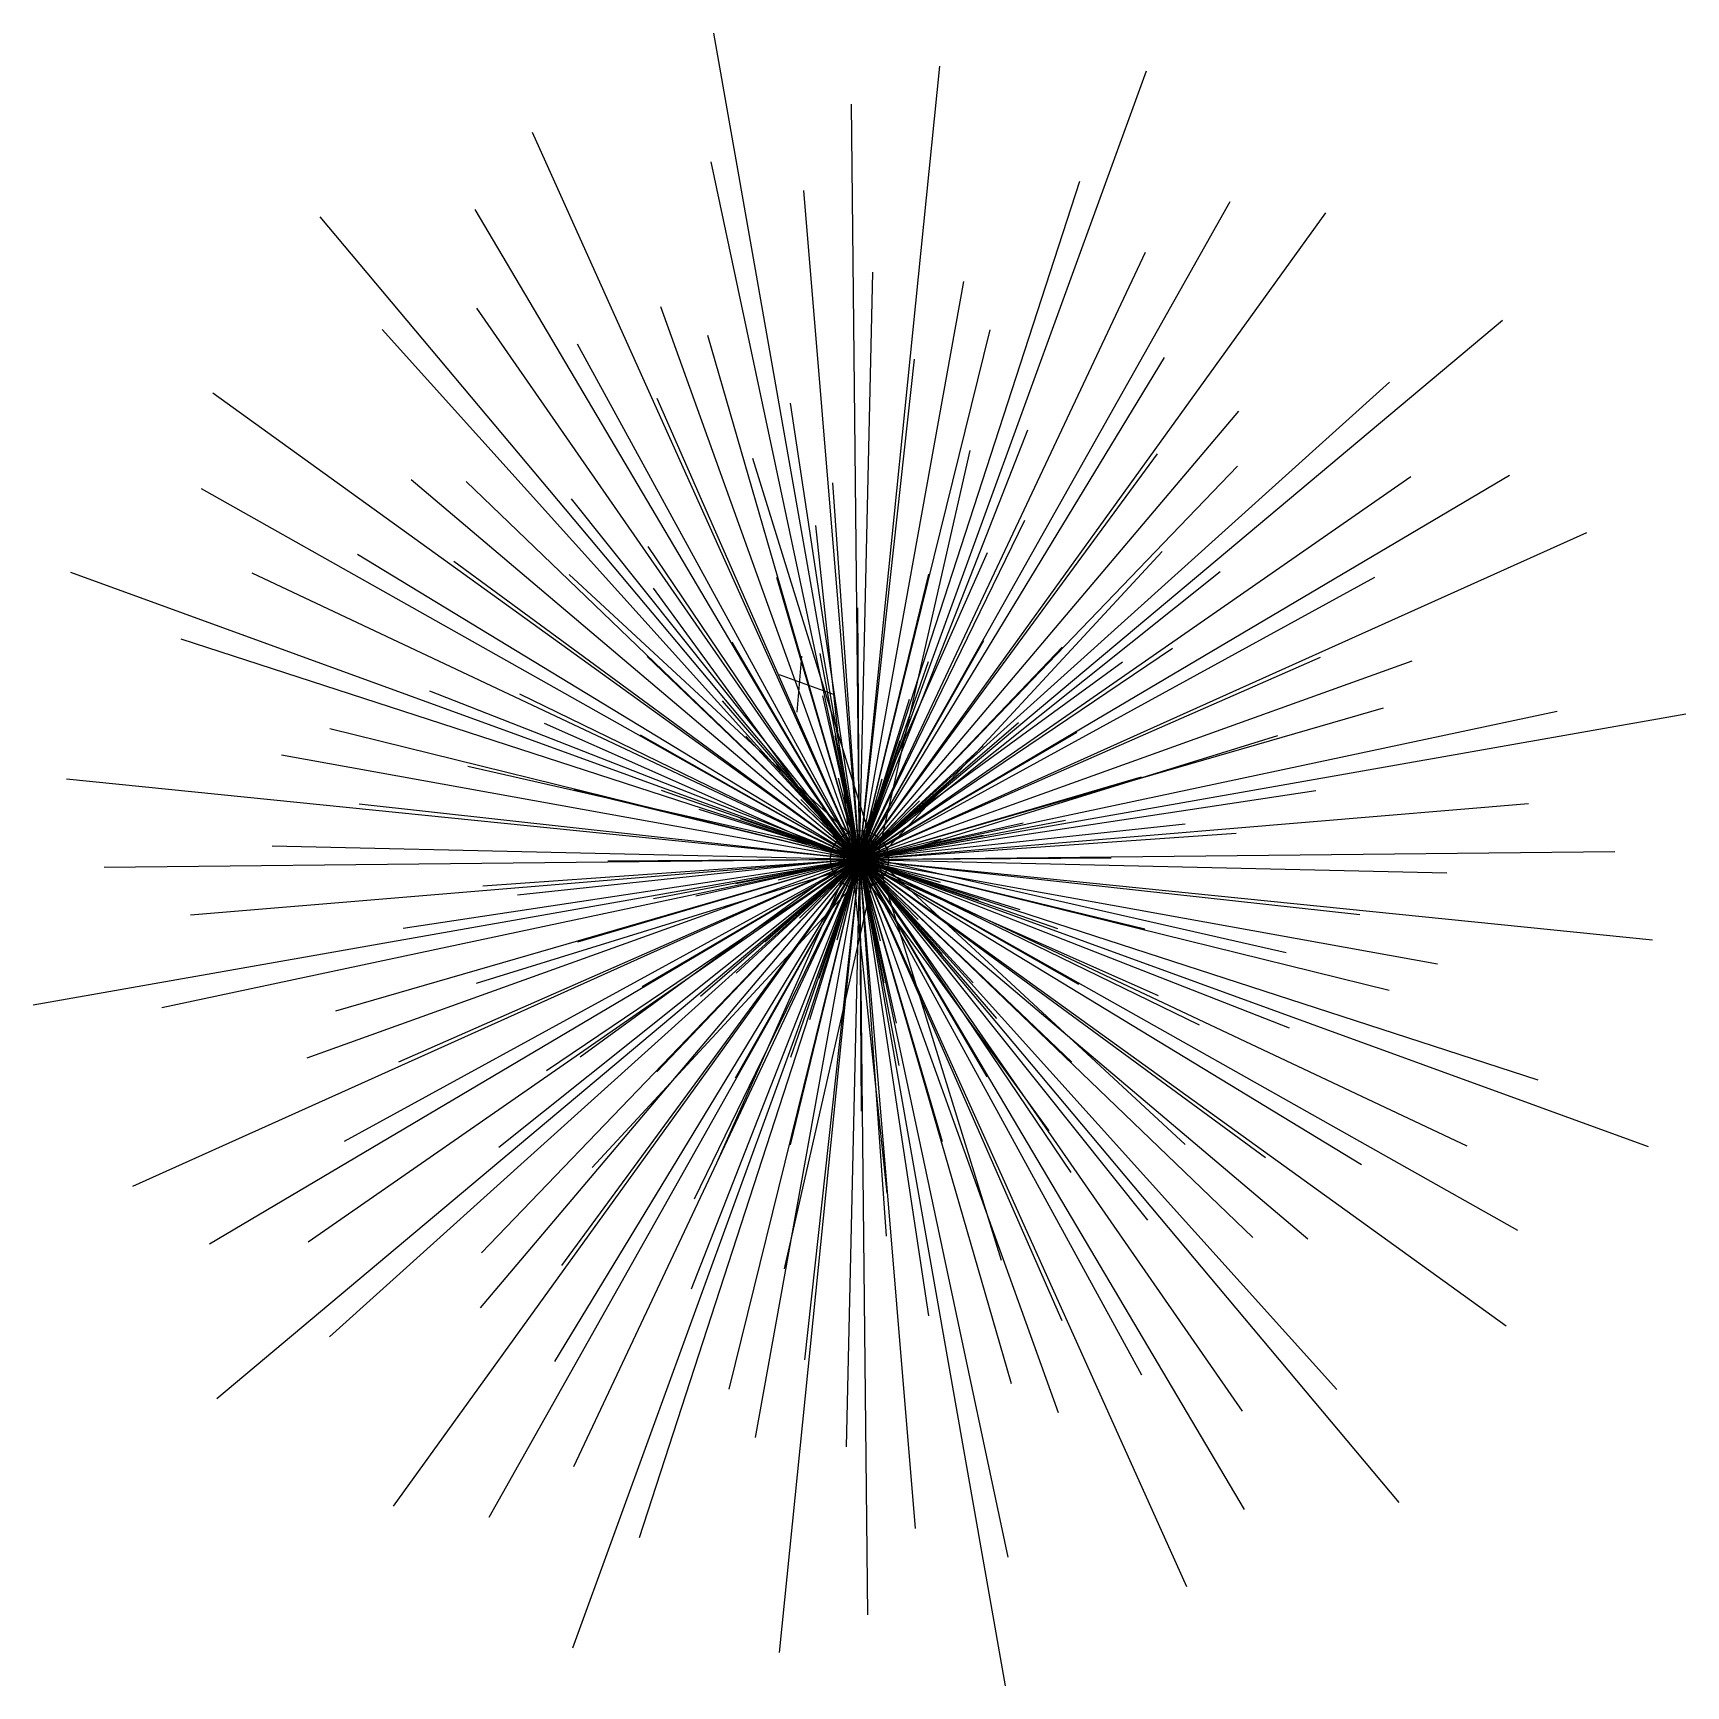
# Model space of a CAD drawing. Extents: x 9855.16 to 9856.39, y 6490.8 to 6492.04.
import ezdxf

# ---------------------------------------------------------------- set-up
doc = ezdxf.new("R2010")
doc.units = 0
doc.header["$LTSCALE"] = 30
doc.header["$MEASUREMENT"] = 0
doc.layers.add('3D', color=4, linetype='CONTINUOUS')

msp = doc.modelspace()

# ---------------------------------------------------------------- linework, layer by layer
at = {"layer": '3D', "color": 3}
for p, q in [((9855.7757, 6491.4177, -0.2505), (9855.6666, 6492.0366, -0.0934)), ((9855.7757, 6491.4177, -0.2069), (9855.8359, 6492.0117, -0.0576)), ((9855.7757, 6491.4177, -0.2505), (9855.9907, 6492.0083, -0.0934)), ((9855.7757, 6491.4177, -0.1414), (9855.7698, 6491.9833)), ((9855.7757, 6491.4177, -0.2069), (9855.5309, 6491.9622, -0.0576)), ((9855.7757, 6491.4177, -0.0541), (9855.6646, 6491.9402, 0.0794)), ((9855.7757, 6491.4177, -0.0541), (9855.9408, 6491.9257, 0.0794)), ((9855.7757, 6491.4177, 0.13), (9855.7339, 6491.9187, 0.2557)), ((9855.7757, 6491.4177, -0.2505), (9855.3717, 6491.8991, -0.0934)), ((9855.7757, 6491.4177, -0.1414), (9855.4878, 6491.9045)), ((9855.7757, 6491.4177, -0.1414), (9856.0534, 6491.9105)), ((9855.7757, 6491.4177, -0.2069), (9856.1249, 6491.902, -0.0576)), ((9855.7757, 6491.4177, 0.13), (9855.99, 6491.8725, 0.2557)), ((9855.7757, 6491.4177, 0.05), (9855.7856, 6491.8575, 0.16)), ((9855.7757, 6491.4177, 0.0282), (9855.8539, 6491.8506, 0.1382)), ((9855.7757, 6491.4177, 0.13), (9855.489, 6491.8307, 0.2557)), ((9855.7757, 6491.4177, 0.0282), (9855.6269, 6491.8317, 0.1382)), ((9855.7757, 6491.4177, -0.0541), (9855.4182, 6491.8147, 0.0794)), ((9855.7757, 6491.4177, -0.2505), (9856.2572, 6491.8217, -0.0934)), ((9855.7757, 6491.4177, 0.1859), (9855.8736, 6491.8143, 0.2881)), ((9855.7757, 6491.4177, 0.05), (9855.5644, 6491.8035, 0.16)), ((9855.7757, 6491.4177, 0.1859), (9855.6622, 6491.8101, 0.2881)), ((9855.7757, 6491.4177, 0.05), (9856.0042, 6491.7936, 0.16)), ((9855.7757, 6491.4177, 0.2514), (9855.817, 6491.7925, 0.3457)), ((9855.7757, 6491.4177, -0.0541), (9856.1727, 6491.7751, 0.0794)), ((9855.7757, 6491.4177, -0.2069), (9855.2914, 6491.7669, -0.0576)), ((9855.7757, 6491.4177, 0.2514), (9855.6241, 6491.7629, 0.3457)), ((9855.7757, 6491.4177, 0.4046), (9855.724, 6491.7595, 0.491)), ((9855.7757, 6491.4177, 0.0282), (9856.0599, 6491.7535, 0.1382)), ((9855.7757, 6491.4177, 0.4046), (9855.9018, 6491.7395, 0.491)), ((9855.7889, 6491.4177, 0.325), (9855.6959, 6491.7179, 0.4036)), ((9855.7757, 6491.4177, 0.2514), (9855.9989, 6491.7216, 0.3457)), ((9855.7889, 6491.4177, 0.325), (9855.8585, 6491.7241, 0.4036)), ((9855.7757, 6491.4177, 0.0282), (9855.4399, 6491.7019, 0.1382)), ((9855.7757, 6491.4177, 0.1859), (9855.4812, 6491.7008, 0.2881)), ((9855.7757, 6491.4177, 0.1859), (9856.0588, 6491.7122, 0.2881)), ((9855.7757, 6491.4177, -0.1414), (9856.2626, 6491.7056)), ((9855.7757, 6491.4177, 0.13), (9856.1887, 6491.7044, 0.2557)), ((9855.7757, 6491.4177, -0.1414), (9855.2829, 6491.6953)), ((9855.7757, 6491.4177, 0.4478), (9855.7558, 6491.6998, 0.5185)), ((9855.7757, 6491.4177, 0.4046), (9855.5601, 6491.6878, 0.491)), ((9855.7696, 6491.4177, 0.5888), (9855.7429, 6491.6677, 0.6516)), ((9855.7757, 6491.4177, 0.4478), (9855.8996, 6491.6719, 0.5185)), ((9855.7757, 6491.4177, 0.4478), (9855.6174, 6491.6521, 0.5185)), ((9855.7757, 6491.4177, -0.2069), (9856.3203, 6491.6625, -0.0576)), ((9855.7757, 6491.4177, 0.05), (9855.3998, 6491.6462, 0.16)), ((9855.7757, 6491.4177, 0.2514), (9855.4718, 6491.6409, 0.3457)), ((9855.7696, 6491.4177, 0.5888), (9855.8715, 6491.6475, 0.6516)), ((9855.7889, 6491.4177, 0.325), (9856.0024, 6491.6483, 0.4036)), ((9855.7757, 6491.4177, -0.2505), (9855.1851, 6491.6326, -0.0934)), ((9855.7757, 6491.4177, 0.13), (9855.3209, 6491.632, 0.2557)), ((9855.7889, 6491.4177, 0.325), (9855.5583, 6491.6312, 0.4036)), ((9855.7757, 6491.4177, 0.526), (9855.7139, 6491.6288, 0.581)), ((9855.7757, 6491.4177, 0.4046), (9856.0459, 6491.6333, 0.491)), ((9855.7757, 6491.4177, 0.526), (9855.8277, 6491.6314, 0.581)), ((9855.7757, 6491.4177, 0.05), (9856.1616, 6491.629, 0.16)), ((9855.7696, 6491.4177, 0.5888), (9855.6215, 6491.6208, 0.6516)), ((9855.7757, 6491.4177, 0.666), (9855.7745, 6491.6062, 0.7132)), ((9855.7757, 6491.4177, -0.0541), (9855.2676, 6491.5828, 0.0794)), ((9855.7757, 6491.4177, 0.666), (9855.6804, 6491.5804, 0.7132)), ((9855.7757, 6491.4177, 0.666), (9855.8689, 6491.5816, 0.7132)), ((9855.7757, 6491.4177, 0.526), (9855.9276, 6491.5768, 0.581)), ((9855.7757, 6491.4177, 0.526), (9855.6166, 6491.5696, 0.581)), ((9855.7289, 6491.5279, -0.3378), (9855.7326, 6491.5699, -0.3371)), ((9855.7757, 6491.4177, 0.8415), (9855.7463, 6491.572, 0.8808)), ((9855.7696, 6491.4177, 0.5888), (9855.9727, 6491.5657, 0.6516)), ((9855.7757, 6491.4177, 0.4478), (9856.0101, 6491.5759, 0.5185)), ((9855.7757, 6491.4177, 0.2514), (9856.121, 6491.5693, 0.3457)), ((9855.7757, 6491.4177, 0.0282), (9856.1897, 6491.5664, 0.1382)), ((9855.7757, 6491.4177, 0.8415), (9855.8274, 6491.566, 0.8808)), ((9855.7569, 6491.541, -0.3378), (9855.7159, 6491.5559, -0.3371)), ((9855.7757, 6491.4177, 0.4046), (9855.4539, 6491.5438, 0.491)), ((9855.7757, 6491.4177, 0.4478), (9855.5214, 6491.5415, 0.5185)), ((9855.7757, 6491.4177, 0.7891), (9855.7482, 6491.5403, 0.8206)), ((9855.7757, 6491.4177, 0.8415), (9855.6731, 6491.5366, 0.8808)), ((9855.7757, 6491.4177, 0.7891), (9855.8132, 6491.5377, 0.8206)), ((9855.7757, 6491.4177, 0.1859), (9856.1681, 6491.5312, 0.2881)), ((9855.7757, 6491.4177, -0.0541), (9856.2982, 6491.5287, 0.0794)), ((9855.7757, 6491.4177, 0.1859), (9855.3791, 6491.5156, 0.2881)), ((9855.7696, 6491.4177, 0.5888), (9855.5398, 6491.5196, 0.6516)), ((9855.7757, 6491.4177, -0.2505), (9856.3946, 6491.5268, -0.0934)), ((9855.7757, 6491.4177, 0.8415), (9855.8947, 6491.5203, 0.8808)), ((9855.7757, 6491.4177, 0.666), (9855.6118, 6491.5109, 0.7132)), ((9855.7757, 6491.4177, 0.7891), (9855.6905, 6491.5101, 0.8206)), ((9855.7757, 6491.4177, 0.8815), (9855.7576, 6491.5102, 0.9051)), ((9855.7757, 6491.4177, 0.666), (9855.9384, 6491.513, 0.7132)), ((9855.7757, 6491.4177, 0.8815), (9855.8062, 6491.5069, 0.9051)), ((9855.7757, 6491.4177, 0.7891), (9855.8682, 6491.5028, 0.8206)), ((9855.7889, 6491.4177, 0.325), (9856.0891, 6491.5106, 0.4036)), ((9855.7757, 6491.4177, 0.0282), (9855.3428, 6491.4959, 0.1382)), ((9855.7757, 6491.4177, -0.2069), (9855.1817, 6491.4779, -0.0576)), ((9855.7889, 6491.4177, 0.325), (9855.4824, 6491.4873, 0.4036)), ((9855.7757, 6491.4177, 0.8815), (9855.7137, 6491.4887, 0.9051)), ((9855.7757, 6491.4177, 0.9443), (9855.7601, 6491.4786, 0.96)), ((9855.7757, 6491.4177, 0.8815), (9855.8467, 6491.4796, 0.9051)), ((9855.7757, 6491.4177, 0.526), (9855.9868, 6491.4795, 0.581)), ((9855.7757, 6491.4177, 0.9443), (9855.7927, 6491.4782, 0.96)), ((9855.7757, 6491.4177, 0.526), (9855.562, 6491.4697, 0.581)), ((9855.7757, 6491.4177, 0.8415), (9855.6273, 6491.4694, 0.8808)), ((9855.7757, 6491.4177, 0.4046), (9856.1175, 6491.4694, 0.491)), ((9855.7757, 6491.4177, 0.2514), (9855.4009, 6491.459, 0.3457)), ((9855.7757, 6491.4177, 0.7891), (9855.6557, 6491.4552, 0.8206)), ((9855.7757, 6491.4177, 0.9443), (9855.7318, 6491.4626, 0.96)), ((9855.7757, 6491.4177, 0.9443), (9855.8207, 6491.4616, 0.96)), ((9855.7757, 6491.4177, 0.13), (9856.2768, 6491.4595, 0.2557)), ((9855.7757, 6491.4177, 0.8815), (9855.6865, 6491.4482, 0.9051)), ((9855.7696, 6491.4177, 0.5888), (9856.0195, 6491.4443, 0.6516)), ((9855.7757, 6491.4177, 0.8415), (9855.9301, 6491.4471, 0.8808)), ((9855.7757, 6491.4177, 0.7891), (9855.8983, 6491.4452, 0.8206)), ((9855.7757, 6491.4177, 0.9443), (9855.7152, 6491.4346, 0.96)), ((9855.7757, 6491.4177, 1.0266), (9855.7662, 6491.4302, 1.0306)), ((9855.7757, 6491.4177, 1.0266), (9855.7737, 6491.4333, 1.0306)), ((9855.7757, 6491.4177, 0.4478), (9856.0578, 6491.4375, 0.5185)), ((9855.7757, 6491.4177, 0.8815), (9855.8682, 6491.4358, 0.9051)), ((9855.7757, 6491.4177, 0.9443), (9855.8366, 6491.4332, 0.96)), ((9855.7757, 6491.4177, 1.0266), (9855.7818, 6491.4322, 1.0306)), ((9855.7757, 6491.4177, -0.2505), (9855.1568, 6491.3085, -0.0934)), ((9855.7757, 6491.4177, -0.1414), (9855.2101, 6491.4117)), ((9855.7757, 6491.4177, -0.2069), (9855.2312, 6491.1728, -0.0576)), ((9855.7757, 6491.4177, -0.0541), (9855.2532, 6491.3066, 0.0794)), ((9855.7757, 6491.4177, 0.13), (9855.2747, 6491.3759, 0.2557)), ((9855.7757, 6491.4177, -0.1414), (9855.2888, 6491.1297)), ((9855.7757, 6491.4177, -0.2505), (9855.2943, 6491.0137, -0.0934)), ((9855.7757, 6491.4177, 0.05), (9855.3359, 6491.4276, 0.16)), ((9855.7757, 6491.4177, 0.0282), (9855.3617, 6491.2689, 0.1382)), ((9855.7757, 6491.4177, 0.13), (9855.3627, 6491.131, 0.2557)), ((9855.7757, 6491.4177, -0.0541), (9855.3787, 6491.0602, 0.0794)), ((9855.7757, 6491.4177, 0.1859), (9855.3833, 6491.3042, 0.2881)), ((9855.7757, 6491.4177, 0.05), (9855.3898, 6491.2064, 0.16)), ((9855.7757, 6491.4177, -0.2069), (9855.4265, 6490.9334, -0.0576)), ((9855.7757, 6491.4177, 0.2514), (9855.4304, 6491.266, 0.3457)), ((9855.7757, 6491.4177, 0.4046), (9855.4339, 6491.366, 0.491)), ((9855.7889, 6491.4177, 0.325), (9855.4887, 6491.3247, 0.4036)), ((9855.7757, 6491.4177, 0.0282), (9855.4915, 6491.0818, 0.1382)), ((9855.7757, 6491.4177, 0.1859), (9855.4926, 6491.1232, 0.2881)), ((9855.7757, 6491.4177, 0.4478), (9855.4936, 6491.3978, 0.5185)), ((9855.7757, 6491.4177, -0.1414), (9855.498, 6490.9249)), ((9855.7757, 6491.4177, 0.4046), (9855.5056, 6491.202, 0.491)), ((9855.7696, 6491.4177, 0.5888), (9855.5196, 6491.391, 0.6516)), ((9855.7757, 6491.4177, 0.4478), (9855.5413, 6491.2594, 0.5185)), ((9855.7757, 6491.4177, 0.05), (9855.5472, 6491.0417, 0.16)), ((9855.7757, 6491.4177, 0.2514), (9855.5525, 6491.1137, 0.3457)), ((9855.7757, 6491.4177, -0.2505), (9855.5607, 6490.8271, -0.0934)), ((9855.7757, 6491.4177, 0.13), (9855.5614, 6490.9629, 0.2557)), ((9855.7757, 6491.4177, 0.526), (9855.5646, 6491.3558, 0.581)), ((9855.7696, 6491.4177, 0.5888), (9855.5664, 6491.2696, 0.6516)), ((9855.7889, 6491.4177, 0.325), (9855.5754, 6491.1871, 0.4036)), ((9855.7757, 6491.4177, 0.666), (9855.5872, 6491.4165, 0.7132)), ((9855.7757, 6491.4177, -0.0541), (9855.6106, 6490.9096, 0.0794)), ((9855.7757, 6491.4177, 0.666), (9855.613, 6491.3224, 0.7132)), ((9855.7757, 6491.4177, 0.8415), (9855.6214, 6491.3883, 0.8808)), ((9855.7757, 6491.4177, 0.526), (9855.6238, 6491.2586, 0.581)), ((9855.7757, 6491.4177, 0.4046), (9855.6496, 6491.0958, 0.491)), ((9855.7757, 6491.4177, 0.4478), (9855.6519, 6491.1634, 0.5185)), ((9855.7757, 6491.4177, 0.7891), (9855.6531, 6491.3901, 0.8206)), ((9855.7757, 6491.4177, 0.8415), (9855.6567, 6491.315, 0.8808)), ((9855.7696, 6491.4177, 0.5888), (9855.6676, 6491.1879, 0.6516)), ((9855.7757, 6491.4177, 0.1859), (9855.6778, 6491.0211, 0.2881)), ((9855.7757, 6491.4177, 0.666), (9855.6825, 6491.2538, 0.7132)), ((9855.7757, 6491.4177, 0.8815), (9855.6832, 6491.3995, 0.9051)), ((9855.7757, 6491.4177, 0.7891), (9855.6833, 6491.3325, 0.8206)), ((9855.7757, 6491.4177, 0.0282), (9855.6975, 6490.9847, 0.1382)), ((9855.7757, 6491.4177, 0.8815), (9855.7047, 6491.3557, 0.9051)), ((9855.7757, 6491.4177, 0.9443), (9855.7148, 6491.4021, 0.96)), ((9855.7757, 6491.4177, -0.2069), (9855.7155, 6490.8237, -0.0576)), ((9855.7889, 6491.4177, 0.325), (9855.7193, 6491.1112, 0.4036)), ((9855.7757, 6491.4177, 0.526), (9855.7237, 6491.2039, 0.581)), ((9855.7757, 6491.4177, 0.8415), (9855.724, 6491.2693, 0.8808)), ((9855.7757, 6491.4177, 0.9443), (9855.7308, 6491.3738, 0.96)), ((9855.7757, 6491.4177, 0.2514), (9855.7344, 6491.0429, 0.3457)), ((9855.7757, 6491.4177, 0.7891), (9855.7382, 6491.2977, 0.8206)), ((9855.7757, 6491.4177, 0.8815), (9855.7452, 6491.3285, 0.9051)), ((9855.7757, 6491.4177, 0.9443), (9855.7587, 6491.3572, 0.96)), ((9855.7757, 6491.4177, 1.0266), (9855.7601, 6491.4157, 1.0306)), ((9855.7757, 6491.4177, 1.0266), (9855.7612, 6491.4237, 1.0306)), ((9855.7757, 6491.4177, 1.0266), (9855.7632, 6491.4081, 1.0306)), ((9855.7757, 6491.4177, 0.05), (9855.7658, 6490.9778, 0.16)), ((9855.7696, 6491.4177, 0.5888), (9855.9994, 6491.3158, 0.6516)), ((9855.7696, 6491.4177, 0.5888), (9855.9176, 6491.2145, 0.6516)), ((9855.7696, 6491.4177, 0.5888), (9855.7962, 6491.1677, 0.6516)), ((9855.7757, 6491.4177, 1.0266), (9855.7696, 6491.4032, 1.0306)), ((9855.7757, 6491.4177, 1.0266), (9855.7882, 6491.4272, 1.0306)), ((9855.7757, 6491.4177, -0.1414), (9856.3413, 6491.4236)), ((9855.7757, 6491.4177, 1.0266), (9855.7913, 6491.4197, 1.0306)), ((9855.7757, 6491.4177, 0.666), (9855.9642, 6491.4189, 0.7132)), ((9855.7757, 6491.4177, 0.2514), (9855.9273, 6491.0724, 0.3457)), ((9855.7757, 6491.4177, 0.2514), (9856.1505, 6491.3764, 0.3457)), ((9855.7757, 6491.4177, 0.2514), (9856.0797, 6491.1945, 0.3457)), ((9855.7757, 6491.4177, -0.1414), (9856.2685, 6491.14)), ((9855.7757, 6491.4177, -0.1414), (9856.0637, 6490.9308)), ((9855.7757, 6491.4177, -0.1414), (9855.7816, 6490.8521)), ((9855.7757, 6491.4177, -0.2069), (9856.3697, 6491.3574, -0.0576)), ((9855.7757, 6491.4177, -0.2069), (9856.26, 6491.0685, -0.0576)), ((9855.7757, 6491.4177, -0.2069), (9856.0205, 6490.8731, -0.0576)), ((9855.7757, 6491.4177, -0.2505), (9856.3663, 6491.2027, -0.0934)), ((9855.7757, 6491.4177, -0.2505), (9856.1797, 6490.9362, -0.0934)), ((9855.7757, 6491.4177, -0.2505), (9855.8848, 6490.7987, -0.0934)), ((9855.7757, 6491.4177, 0.13), (9856.2305, 6491.2033, 0.2557)), ((9855.7757, 6491.4177, 0.13), (9856.0624, 6491.0046, 0.2557)), ((9855.7757, 6491.4177, 0.13), (9855.8175, 6490.9166, 0.2557)), ((9855.7757, 6491.4177, 0.0282), (9855.9245, 6491.0036, 0.1382)), ((9855.7757, 6491.4177, 0.0282), (9856.2086, 6491.3395, 0.1382)), ((9855.7757, 6491.4177, 0.0282), (9856.1115, 6491.1335, 0.1382)), ((9855.7757, 6491.4177, 0.05), (9856.2155, 6491.4077, 0.16)), ((9855.7757, 6491.4177, 0.05), (9856.1516, 6491.1892, 0.16)), ((9855.7757, 6491.4177, 0.05), (9855.987, 6491.0318, 0.16)), ((9855.7757, 6491.4177, -0.0541), (9856.2838, 6491.2526, 0.0794)), ((9855.7757, 6491.4177, -0.0541), (9856.1332, 6491.0207, 0.0794)), ((9855.7757, 6491.4177, -0.0541), (9855.8868, 6490.8951, 0.0794)), ((9855.7757, 6491.4177, 0.1859), (9855.8892, 6491.0252, 0.2881)), ((9855.7757, 6491.4177, 0.1859), (9856.1723, 6491.3198, 0.2881)), ((9855.7757, 6491.4177, 0.1859), (9856.0702, 6491.1346, 0.2881)), ((9855.7757, 6491.4177, 0.526), (9855.9894, 6491.3657, 0.581)), ((9855.7757, 6491.4177, 0.526), (9855.9348, 6491.2658, 0.581)), ((9855.7757, 6491.4177, 0.526), (9855.8375, 6491.2066, 0.581)), ((9855.7757, 6491.4177, 0.4478), (9856.03, 6491.2938, 0.5185)), ((9855.7757, 6491.4177, 0.4478), (9855.934, 6491.1833, 0.5185)), ((9855.7757, 6491.4177, 0.4478), (9855.7956, 6491.1356, 0.5185)), ((9855.7757, 6491.4177, 0.4046), (9855.8274, 6491.0759, 0.491)), ((9855.7757, 6491.4177, 0.4046), (9856.0975, 6491.2915, 0.491)), ((9855.7757, 6491.4177, 0.4046), (9855.9914, 6491.1475, 0.491)), ((9855.7757, 6491.4177, 0.666), (9855.9396, 6491.3244, 0.7132)), ((9855.7757, 6491.4177, 0.666), (9855.871, 6491.255, 0.7132)), ((9855.7757, 6491.4177, 0.666), (9855.7769, 6491.2291, 0.7132)), ((9855.7757, 6491.4177, 0.8415), (9855.9241, 6491.366, 0.8808)), ((9855.7757, 6491.4177, 0.8415), (9855.8783, 6491.2987, 0.8808)), ((9855.7757, 6491.4177, 0.8415), (9855.8051, 6491.2633, 0.8808)), ((9855.7757, 6491.4177, 0.7891), (9855.8609, 6491.3252, 0.8206)), ((9855.7757, 6491.4177, 0.7891), (9855.8032, 6491.295, 0.8206)), ((9855.7757, 6491.4177, 0.7891), (9855.8957, 6491.3802, 0.8206)), ((9855.7757, 6491.4177, 0.8815), (9855.8377, 6491.3466, 0.9051)), ((9855.7757, 6491.4177, 0.8815), (9855.7939, 6491.3252, 0.9051)), ((9855.7757, 6491.4177, 0.8815), (9855.8649, 6491.3871, 0.9051)), ((9855.7757, 6491.4177, 0.9443), (9855.8196, 6491.3727, 0.96)), ((9855.7757, 6491.4177, 0.9443), (9855.7913, 6491.3568, 0.96)), ((9855.7757, 6491.4177, 0.9443), (9855.8362, 6491.4007, 0.96)), ((9855.7757, 6491.4177, 1.0266), (9855.7852, 6491.4052, 1.0306)), ((9855.7757, 6491.4177, 1.0266), (9855.7777, 6491.4021, 1.0306)), ((9855.7757, 6491.4177, 1.0266), (9855.7902, 6491.4116, 1.0306)), ((9855.7889, 6491.4177, 0.325), (9856.0195, 6491.2042, 0.4036)), ((9855.7889, 6491.4177, 0.325), (9855.8819, 6491.1175, 0.4036)), ((9855.7889, 6491.4177, 0.325), (9856.0953, 6491.3481, 0.4036))]:
    msp.add_line(p, q, dxfattribs=at)
at = {"layer": '3D', "color": 34, "extrusion": (0, -1, -1.83772e-16)}
msp.add_line((9855.7757, 6491.4177, -0.3378), (9855.7757, 6491.4177, 0.7097), dxfattribs=at)
at = {"layer": '3D', "color": 34}
for points in [[(9855.7719, 6491.4199, 0.7097), (9855.7716, 6491.4192, 0.7097), (9855.7552, 6491.4251, -0.3378), (9855.7568, 6491.4286, -0.3378)], [(9855.7724, 6491.4205, 0.7097), (9855.7719, 6491.4199, 0.7097), (9855.7568, 6491.4286, -0.3378), (9855.759, 6491.4317, -0.3378)], [(9855.7729, 6491.421, 0.7097), (9855.7724, 6491.4205, 0.7097), (9855.759, 6491.4317, -0.3378), (9855.7617, 6491.4344, -0.3378)], [(9855.7735, 6491.4215, 0.7097), (9855.7729, 6491.421, 0.7097), (9855.7617, 6491.4344, -0.3378), (9855.7648, 6491.4366, -0.3378)], [(9855.7742, 6491.4218, 0.7097), (9855.7735, 6491.4215, 0.7097), (9855.7648, 6491.4366, -0.3378), (9855.7682, 6491.4382, -0.3378)], [(9855.7749, 6491.422, 0.7097), (9855.7742, 6491.4218, 0.7097), (9855.7682, 6491.4382, -0.3378), (9855.7719, 6491.4392, -0.3378)], [(9855.7757, 6491.422, 0.7097), (9855.7749, 6491.422, 0.7097), (9855.7719, 6491.4392, -0.3378), (9855.7757, 6491.4395, -0.3378)], [(9855.7765, 6491.422, 0.7097), (9855.7757, 6491.422, 0.7097), (9855.7757, 6491.4395, -0.3378), (9855.7795, 6491.4392, -0.3378)], [(9855.7772, 6491.4218, 0.7097), (9855.7765, 6491.422, 0.7097), (9855.7795, 6491.4392, -0.3378), (9855.7832, 6491.4382, -0.3378)], [(9855.7779, 6491.4215, 0.7097), (9855.7772, 6491.4218, 0.7097), (9855.7832, 6491.4382, -0.3378), (9855.7866, 6491.4366, -0.3378)], [(9855.7785, 6491.421, 0.7097), (9855.7779, 6491.4215, 0.7097), (9855.7866, 6491.4366, -0.3378), (9855.7897, 6491.4344, -0.3378)], [(9855.779, 6491.4205, 0.7097), (9855.7785, 6491.421, 0.7097), (9855.7897, 6491.4344, -0.3378), (9855.7924, 6491.4317, -0.3378)], [(9855.7795, 6491.4199, 0.7097), (9855.779, 6491.4205, 0.7097), (9855.7924, 6491.4317, -0.3378), (9855.7946, 6491.4286, -0.3378)], [(9855.7798, 6491.4192, 0.7097), (9855.7795, 6491.4199, 0.7097), (9855.7946, 6491.4286, -0.3378), (9855.7962, 6491.4251, -0.3378)], [(9855.7714, 6491.4184, 0.7097), (9855.7713, 6491.4177, 0.7097), (9855.7539, 6491.4177, -0.3378), (9855.7542, 6491.4215, -0.3378)], [(9855.7713, 6491.4177, 0.7097), (9855.7714, 6491.4169, 0.7097), (9855.7542, 6491.4139, -0.3378), (9855.7539, 6491.4177, -0.3378)], [(9855.7716, 6491.4192, 0.7097), (9855.7714, 6491.4184, 0.7097), (9855.7542, 6491.4215, -0.3378), (9855.7552, 6491.4251, -0.3378)], [(9855.7714, 6491.4169, 0.7097), (9855.7716, 6491.4162, 0.7097), (9855.7552, 6491.4102, -0.3378), (9855.7542, 6491.4139, -0.3378)], [(9855.7716, 6491.4162, 0.7097), (9855.7719, 6491.4155, 0.7097), (9855.7568, 6491.4068, -0.3378), (9855.7552, 6491.4102, -0.3378)], [(9855.7795, 6491.4155, 0.7097), (9855.7798, 6491.4162, 0.7097), (9855.7962, 6491.4102, -0.3378), (9855.7946, 6491.4068, -0.3378)], [(9855.78, 6491.4184, 0.7097), (9855.7798, 6491.4192, 0.7097), (9855.7962, 6491.4251, -0.3378), (9855.7972, 6491.4215, -0.3378)], [(9855.7798, 6491.4162, 0.7097), (9855.78, 6491.4169, 0.7097), (9855.7972, 6491.4139, -0.3378), (9855.7962, 6491.4102, -0.3378)], [(9855.7801, 6491.4177, 0.7097), (9855.78, 6491.4184, 0.7097), (9855.7972, 6491.4215, -0.3378), (9855.7975, 6491.4177, -0.3378)], [(9855.78, 6491.4169, 0.7097), (9855.7801, 6491.4177, 0.7097), (9855.7975, 6491.4177, -0.3378), (9855.7972, 6491.4139, -0.3378)], [(9855.7719, 6491.4155, 0.7097), (9855.7724, 6491.4149, 0.7097), (9855.759, 6491.4036, -0.3378), (9855.7568, 6491.4068, -0.3378)], [(9855.7724, 6491.4149, 0.7097), (9855.7729, 6491.4143, 0.7097), (9855.7617, 6491.401, -0.3378), (9855.759, 6491.4036, -0.3378)], [(9855.7729, 6491.4143, 0.7097), (9855.7735, 6491.4139, 0.7097), (9855.7648, 6491.3988, -0.3378), (9855.7617, 6491.401, -0.3378)], [(9855.7735, 6491.4139, 0.7097), (9855.7742, 6491.4136, 0.7097), (9855.7682, 6491.3972, -0.3378), (9855.7648, 6491.3988, -0.3378)], [(9855.7742, 6491.4136, 0.7097), (9855.7749, 6491.4134, 0.7097), (9855.7719, 6491.3962, -0.3378), (9855.7682, 6491.3972, -0.3378)], [(9855.7749, 6491.4134, 0.7097), (9855.7757, 6491.4133, 0.7097), (9855.7757, 6491.3959, -0.3378), (9855.7719, 6491.3962, -0.3378)], [(9855.7757, 6491.4133, 0.7097), (9855.7765, 6491.4134, 0.7097), (9855.7795, 6491.3962, -0.3378), (9855.7757, 6491.3959, -0.3378)], [(9855.7765, 6491.4134, 0.7097), (9855.7772, 6491.4136, 0.7097), (9855.7832, 6491.3972, -0.3378), (9855.7795, 6491.3962, -0.3378)], [(9855.7772, 6491.4136, 0.7097), (9855.7779, 6491.4139, 0.7097), (9855.7866, 6491.3988, -0.3378), (9855.7832, 6491.3972, -0.3378)], [(9855.7779, 6491.4139, 0.7097), (9855.7785, 6491.4143, 0.7097), (9855.7897, 6491.401, -0.3378), (9855.7866, 6491.3988, -0.3378)], [(9855.7785, 6491.4143, 0.7097), (9855.779, 6491.4149, 0.7097), (9855.7924, 6491.4036, -0.3378), (9855.7897, 6491.401, -0.3378)], [(9855.779, 6491.4149, 0.7097), (9855.7795, 6491.4155, 0.7097), (9855.7946, 6491.4068, -0.3378), (9855.7924, 6491.4036, -0.3378)]]:
    msp.add_3dface(points, dxfattribs=at)

doc.saveas('drawing.dxf')
